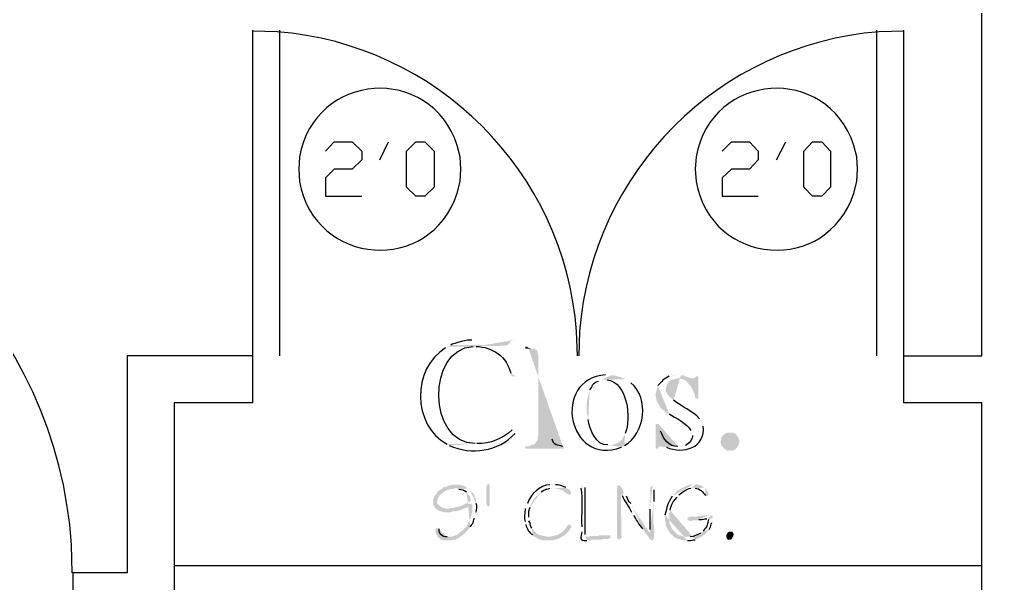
# Model space of a CAD drawing. Header units: inches. Extents: x -167 to 6071, y -6287 to -2731.
# Drawn here: x 1468.5 to 1541.8, y -5731.3 to -5689.8 of the extents above; entities that cross this region are included whole.
import ezdxf

# ---------------------------------------------------------------- set-up
doc = ezdxf.new("R2010")
doc.units = ezdxf.units.IN
doc.header["$LTSCALE"] = 96
doc.header["$MEASUREMENT"] = 0
doc.layers.add('PDF_Geometry', color=7, linetype='Continuous', true_color=0x4a4a4a)
doc.layers.add('PDF_Solid Fills', color=7, linetype='Continuous')

msp = doc.modelspace()

# ---------------------------------------------------------------- hatches: boundary and pattern name
at = {"layer": 'PDF_Solid Fills', "transparency": 33554559}
h = msp.add_hatch(color=256, dxfattribs=at)
h.paths.add_polyline_path([(1504.97, -5713.429), (1504.703, -5713.429), (1504.703, -5713.482), (1504.597, -5713.695), (1504.437, -5713.802), (1504.223, -5713.855), (1500.063, -5713.909), (1502.143, -5713.909)], flags=0)
h.paths.add_polyline_path([(1504.703, -5715.882), (1504.757, -5716.095), (1505.077, -5716.095)], flags=0)
h = msp.add_hatch(color=256, dxfattribs=at)
h.paths.add_polyline_path([(1501.983, -5713.429), (1501.823, -5713.429)], flags=0)
h.paths.add_polyline_path([(1500.277, -5713.802), (1500.063, -5713.909), (1504.223, -5713.855), (1504.063, -5713.802)], flags=0)
h.paths.add_polyline_path([(1504.063, -5713.802, 0.003714), (1502.463, -5713.429)], flags=0)
h.paths.add_polyline_path([(1502.463, -5713.429), (1502.25, -5713.429)], flags=0)
h = msp.add_hatch(color=256, dxfattribs=at)
h.paths.add_polyline_path([(1507.69, -5713.322), (1507.583, -5713.375)], flags=0)
h.paths.add_polyline_path([(1505.93, -5713.855, 0.008193), (1507.583, -5713.375)], flags=0)
h.paths.add_polyline_path([(1505.93, -5713.855), (1505.77, -5713.909), (1506.197, -5714.069), (1506.41, -5714.069), (1506.623, -5714.175), (1506.677, -5714.335), (1506.73, -5714.602), (1506.73, -5720.522), (1506.677, -5720.575), (1506.677, -5720.789), (1506.57, -5720.949), (1506.463, -5721.109), (1506.25, -5721.162), (1506.037, -5721.269), (1505.77, -5721.269), (1505.77, -5721.429), (1508.597, -5721.429), (1508.597, -5721.269), (1508.543, -5721.269)], flags=0)
h.paths.add_polyline_path([(1507.743, -5720.735), (1507.69, -5720.522)], flags=0)
h = msp.add_hatch(color=256, dxfattribs=at)
h.paths.add_polyline_path([(1500.063, -5713.909), (1499.903, -5714.015)], flags=0)
h.paths.add_polyline_path([(1500.01, -5721.109), (1502.197, -5721.055), (1502.09, -5721.055)], flags=0)
h.paths.add_polyline_path([(1501.93, -5713.909), (1502.143, -5713.909)], flags=0)
h = msp.add_hatch(color=256, dxfattribs=at)
h.paths.add_polyline_path([(1511.797, -5715.989), (1511.69, -5715.989)], flags=0)
h.paths.add_polyline_path([(1512.863, -5721.322), (1513.077, -5721.215), (1511.957, -5721.215), (1511.85, -5721.162)], flags=0)
h.paths.add_polyline_path([(1510.41, -5719.295), (1510.357, -5719.029), (1510.303, -5718.815), (1510.303, -5718.015), (1510.357, -5717.749), (1510.517, -5717.109)], flags=0)
h.paths.add_polyline_path([(1511.157, -5716.469), (1511.37, -5716.362), (1511.583, -5716.362), (1513.183, -5716.309), (1512.97, -5716.255), (1512.757, -5716.149), (1512.543, -5716.095), (1512.33, -5716.042), (1512.063, -5716.042)], flags=0)
h = msp.add_hatch(color=256, dxfattribs=at)
h.paths.add_polyline_path([(1513.183, -5716.309), (1511.583, -5716.362), (1511.797, -5716.362)], flags=0)
h.paths.add_polyline_path([(1513.13, -5720.309), (1513.077, -5720.522), (1513.023, -5720.522), (1512.917, -5720.735), (1512.757, -5720.895), (1512.597, -5721.002), (1512.383, -5721.109), (1511.957, -5721.215), (1513.077, -5721.215)], flags=0)
h.paths.add_polyline_path([(1513.557, -5716.575), (1513.343, -5716.415)], flags=0)
h = msp.add_hatch(color=256, dxfattribs=at)
h.paths.add_polyline_path([(1516.97, -5715.989), (1516.863, -5715.989), (1516.597, -5716.042), (1516.383, -5716.095)], flags=0)
h.paths.add_polyline_path([(1515.53, -5716.789), (1515.477, -5717.002), (1515.37, -5717.429), (1515.37, -5717.482), (1515.423, -5717.695), (1515.423, -5717.855), (1515.53, -5718.069), (1515.637, -5718.229), (1515.743, -5718.442), (1515.957, -5718.602), (1516.117, -5718.762), (1516.383, -5718.869)], flags=0)
h.paths.add_polyline_path([(1517.983, -5720.095), (1518.037, -5720.255), (1518.09, -5720.469)], flags=0)
h.paths.add_polyline_path([(1517.557, -5721.215), (1517.343, -5721.269), (1515.797, -5721.269), (1515.957, -5721.322), (1516.17, -5721.322)], flags=0)
h.paths.add_polyline_path([(1518.89, -5719.775), (1518.837, -5719.615), (1518.73, -5719.402), (1518.623, -5719.242)], flags=0)
h.paths.add_polyline_path([(1516.703, -5717.855), (1516.49, -5717.695), (1516.33, -5717.535), (1516.223, -5717.375), (1516.117, -5717.215), (1516.117, -5717.055), (1516.17, -5716.842), (1516.223, -5716.682), (1516.383, -5716.469), (1516.597, -5716.362), (1517.023, -5716.255), (1518.143, -5716.255), (1517.983, -5716.255), (1517.717, -5716.149), (1517.663, -5716.149), (1517.45, -5716.042), (1517.237, -5716.042)], flags=0)
for points in [[(1518.517, -5716.095), (1518.357, -5716.095), (1518.357, -5716.149), (1518.143, -5716.255), (1517.023, -5716.255), (1517.13, -5716.309), (1517.343, -5716.309), (1517.503, -5716.362), (1517.663, -5716.469), (1517.77, -5716.629), (1517.93, -5716.789), (1518.037, -5716.949), (1518.143, -5717.162), (1518.25, -5717.429), (1518.303, -5717.749), (1518.517, -5717.749)], [(1521.557, -5720.895), (1521.503, -5721.109), (1521.397, -5721.322), (1521.183, -5721.535), (1520.97, -5721.589), (1520.65, -5721.589), (1520.437, -5721.429), (1520.383, -5721.375), (1520.223, -5721.215), (1520.17, -5721.002), (1520.17, -5720.895), (1520.223, -5720.682), (1520.33, -5720.469), (1520.383, -5720.415), (1520.543, -5720.309), (1520.757, -5720.255), (1521.077, -5720.255), (1521.29, -5720.362), (1521.343, -5720.415), (1521.45, -5720.575), (1521.557, -5720.842)], [(1500.65, -5724.095), (1500.383, -5724.095), (1500.277, -5724.149), (1500.17, -5724.149), (1500.063, -5724.202), (1499.957, -5724.255), (1499.797, -5724.255), (1499.69, -5724.362), (1499.583, -5724.415), (1499.53, -5724.469), (1499.423, -5724.522), (1499.317, -5724.629), (1499.263, -5724.682), (1499.21, -5724.789), (1499.103, -5724.895), (1499.05, -5725.002), (1498.997, -5725.162), (1498.997, -5725.535), (1499.05, -5725.642), (1499.103, -5725.749), (1499.157, -5725.855), (1500.063, -5725.855), (1499.903, -5725.855), (1499.797, -5725.802), (1499.69, -5725.802), (1499.583, -5725.749), (1499.477, -5725.695), (1499.423, -5725.642), (1499.317, -5725.535), (1499.263, -5725.429), (1499.263, -5725.322), (1499.317, -5725.215), (1499.317, -5725.109), (1499.423, -5724.949), (1499.477, -5724.842), (1499.583, -5724.789), (1499.69, -5724.682), (1499.797, -5724.629), (1499.85, -5724.575), (1500.063, -5724.469), (1500.17, -5724.469), (1500.277, -5724.415), (1500.437, -5724.415), (1500.543, -5724.362), (1501.557, -5724.362), (1501.45, -5724.309), (1501.397, -5724.255), (1501.29, -5724.202), (1501.183, -5724.149), (1501.023, -5724.149), (1500.917, -5724.095), (1500.81, -5724.095)], [(1503.157, -5724.309), (1503.157, -5725.642), (1503.05, -5725.695), (1502.943, -5725.642), (1502.943, -5725.535), (1502.89, -5725.482), (1502.89, -5724.309), (1502.943, -5724.149), (1502.943, -5724.095), (1503.05, -5724.042), (1503.157, -5724.095)], [(1508.81, -5724.362), (1507.797, -5724.362), (1508.063, -5724.362), (1508.17, -5724.415), (1508.277, -5724.415), (1508.33, -5724.469), (1508.437, -5724.469), (1508.543, -5724.522), (1508.65, -5724.629), (1508.757, -5724.682), (1508.81, -5724.735), (1508.917, -5724.789), (1509.023, -5724.842), (1509.13, -5724.789), (1509.13, -5724.629), (1509.077, -5724.522), (1509.023, -5724.469), (1508.917, -5724.415)], [(1512.65, -5724.149), (1512.543, -5724.202), (1512.543, -5727.989), (1512.597, -5728.095), (1512.703, -5728.149), (1512.81, -5728.095), (1512.81, -5728.042), (1512.863, -5727.935), (1512.81, -5724.735), (1513.023, -5724.629), (1512.97, -5724.522), (1512.863, -5724.309), (1512.81, -5724.255), (1512.757, -5724.149)], [(1501.397, -5725.482), (1501.183, -5725.589), (1501.077, -5725.642), (1500.97, -5725.695), (1500.863, -5725.695), (1500.757, -5725.749), (1500.65, -5725.749), (1500.49, -5725.802), (1500.277, -5725.802), (1500.17, -5725.855), (1499.157, -5725.855), (1499.263, -5725.909), (1499.317, -5725.962), (1499.53, -5726.069), (1499.637, -5726.069), (1499.743, -5726.122), (1500.277, -5726.122), (1500.383, -5726.069), (1500.65, -5726.069), (1500.757, -5726.015), (1500.863, -5726.015), (1500.97, -5725.962), (1501.023, -5725.962), (1501.13, -5725.909), (1501.343, -5725.802), (1501.45, -5725.802), (1501.557, -5725.695), (1501.77, -5725.589), (1501.823, -5725.535)], [(1509.023, -5727.029), (1508.917, -5727.082), (1508.81, -5727.189), (1508.703, -5727.402), (1508.597, -5727.455), (1508.597, -5727.509), (1508.49, -5727.562), (1508.383, -5727.669), (1508.277, -5727.722), (1508.17, -5727.775), (1508.063, -5727.829), (1507.957, -5727.829), (1507.85, -5727.882), (1507.743, -5727.882), (1507.583, -5727.935), (1506.463, -5727.935), (1506.57, -5727.989), (1506.677, -5728.042), (1506.73, -5728.095), (1506.89, -5728.149), (1506.997, -5728.149), (1507.103, -5728.202), (1507.797, -5728.202), (1507.903, -5728.149), (1508.01, -5728.149), (1508.117, -5728.095), (1508.223, -5728.095), (1508.277, -5728.042), (1508.383, -5727.989), (1508.49, -5727.935), (1508.543, -5727.882), (1508.65, -5727.829), (1508.757, -5727.722), (1508.863, -5727.615), (1508.917, -5727.562), (1509.023, -5727.455), (1509.077, -5727.349), (1509.13, -5727.295), (1509.183, -5727.189), (1509.13, -5727.082)], [(1520.81, -5728.149), (1520.703, -5728.149), (1520.65, -5728.095), (1520.597, -5727.989), (1520.597, -5727.775), (1520.65, -5727.669), (1520.757, -5727.562), (1521.023, -5727.562), (1521.077, -5727.615), (1521.13, -5727.722), (1521.13, -5727.775), (1521.077, -5727.935), (1521.023, -5727.989), (1521.023, -5728.042), (1520.917, -5728.149)], [(1511.85, -5727.829), (1511.21, -5727.829), (1511.157, -5727.882), (1510.57, -5727.882), (1510.463, -5727.935), (1510.197, -5727.935), (1512.063, -5727.935), (1512.01, -5727.829), (1511.957, -5727.829)]]:
    msp.add_hatch(color=256, dxfattribs=at).paths.add_polyline_path(points)
h = msp.add_hatch(color=256, dxfattribs=at)
h.paths.add_polyline_path([(1505.023, -5719.882), (1504.81, -5720.042)], flags=0)
h.paths.add_polyline_path([(1502.197, -5721.055), (1500.01, -5721.109), (1500.17, -5721.215)], flags=0)
h.paths.add_polyline_path([(1505.023, -5720.309), (1505.237, -5720.149)], flags=0)
h = msp.add_hatch(color=256, dxfattribs=at)
h.paths.add_polyline_path([(1515.583, -5719.615), (1515.37, -5719.615), (1515.37, -5721.429), (1515.53, -5721.429), (1515.583, -5721.322), (1515.797, -5721.269), (1517.077, -5721.269), (1517.023, -5721.269)], flags=0)
h.paths.add_polyline_path([(1515.743, -5720.149), (1515.637, -5719.882)], flags=0)
h = msp.add_hatch(color=256, dxfattribs=at)
h.paths.add_polyline_path([(1501.557, -5724.362), (1500.65, -5724.362), (1500.757, -5724.362), (1500.863, -5724.415)], flags=0)
h.paths.add_polyline_path([(1501.45, -5724.629), (1501.503, -5724.682), (1501.557, -5724.789), (1501.663, -5724.895), (1501.717, -5725.002), (1501.717, -5725.109), (1501.77, -5725.215), (1501.717, -5725.322), (1501.61, -5725.375), (1501.503, -5725.429), (1501.397, -5725.482), (1501.823, -5725.535), (1501.877, -5725.535), (1501.877, -5726.069), (1501.823, -5726.175), (1501.823, -5726.335), (1501.77, -5726.442), (1501.77, -5726.549), (1501.717, -5726.655), (1501.663, -5726.709), (1501.503, -5727.029), (1501.45, -5727.135), (1501.397, -5727.242), (1501.29, -5727.295), (1501.237, -5727.402), (1501.13, -5727.509), (1500.917, -5727.615), (1500.863, -5727.722), (1500.757, -5727.775), (1500.65, -5727.829), (1500.597, -5727.829), (1500.383, -5727.935), (1500.01, -5727.935), (1500.917, -5727.989), (1500.97, -5727.935), (1501.077, -5727.882), (1501.13, -5727.829), (1501.237, -5727.722), (1501.343, -5727.669), (1501.397, -5727.562), (1501.503, -5727.509), (1501.557, -5727.402), (1501.663, -5727.295), (1501.717, -5727.189)], flags=0)
h.paths.add_polyline_path([(1502.037, -5726.549), (1502.09, -5726.495), (1502.09, -5726.389), (1502.143, -5726.282), (1502.143, -5726.122)], flags=0)
h.paths.add_polyline_path([(1502.143, -5725.482), (1502.143, -5725.215), (1502.037, -5725.002), (1502.037, -5724.895), (1501.983, -5724.789), (1501.93, -5724.735), (1501.823, -5724.629), (1501.77, -5724.575), (1501.717, -5724.522), (1501.663, -5724.415)], flags=0)
h = msp.add_hatch(color=256, dxfattribs=at)
h.paths.add_polyline_path([(1507.797, -5724.042), (1507.69, -5724.042), (1507.583, -5724.095)], flags=0)
h.paths.add_polyline_path([(1505.93, -5725.482), (1505.877, -5725.589), (1505.823, -5725.695), (1505.77, -5725.855)], flags=0)
h.paths.add_polyline_path([(1505.77, -5726.815), (1505.77, -5726.922), (1505.823, -5727.029)], flags=0)
h.paths.add_polyline_path([(1506.303, -5727.775), (1506.357, -5727.882), (1506.463, -5727.935), (1507.477, -5727.935), (1507.37, -5727.935), (1507.21, -5727.882), (1507.103, -5727.882), (1506.997, -5727.829), (1506.89, -5727.829), (1506.783, -5727.775), (1506.677, -5727.722), (1506.623, -5727.669), (1506.517, -5727.562), (1506.41, -5727.509), (1506.41, -5727.455), (1506.303, -5727.349), (1506.25, -5727.295)], flags=0)
h.paths.add_polyline_path([(1506.037, -5726.762), (1506.037, -5726.495)], flags=0)
h.paths.add_polyline_path([(1506.143, -5725.749), (1506.143, -5725.642), (1506.197, -5725.535), (1506.303, -5725.322), (1506.41, -5725.215), (1506.517, -5725.002), (1506.57, -5724.949), (1506.677, -5724.895), (1506.73, -5724.789), (1506.837, -5724.682), (1506.943, -5724.629)], flags=0)
h.paths.add_polyline_path([(1507.583, -5724.362), (1508.81, -5724.362), (1508.757, -5724.309)], flags=0)
h.paths.add_polyline_path([(1508.01, -5724.095), (1507.903, -5724.042)], flags=0)
h = msp.add_hatch(color=256, dxfattribs=at)
h.paths.add_polyline_path([(1510.037, -5724.149), (1509.93, -5724.202), (1509.877, -5724.362)], flags=0)
h.paths.add_polyline_path([(1509.93, -5727.189), (1509.93, -5727.562)], flags=0)
h.paths.add_polyline_path([(1510.303, -5728.202), (1510.517, -5728.202), (1510.677, -5728.149), (1511.37, -5728.149), (1511.477, -5728.095), (1511.85, -5728.095), (1511.957, -5728.042), (1512.01, -5728.042), (1512.063, -5727.935), (1510.197, -5727.935), (1510.197, -5727.775)], flags=0)
h.paths.add_polyline_path([(1510.197, -5724.309), (1510.143, -5724.202)], flags=0)
h = msp.add_hatch(color=256, dxfattribs=at)
h.paths.add_polyline_path([(1513.023, -5724.629), (1512.81, -5724.735), (1512.81, -5724.789), (1512.917, -5724.895)], flags=0)
h.paths.add_polyline_path([(1513.61, -5726.122), (1513.663, -5726.229), (1513.77, -5726.335)], flags=0)
h.paths.add_polyline_path([(1514.41, -5727.349), (1514.517, -5727.509), (1514.623, -5727.669), (1514.943, -5727.669), (1514.89, -5727.562), (1514.837, -5727.509), (1514.783, -5727.402), (1514.73, -5727.295), (1514.623, -5727.242), (1514.463, -5726.922), (1514.357, -5726.815), (1514.303, -5726.709), (1514.25, -5726.602), (1514.143, -5726.495), (1514.09, -5726.389), (1514.037, -5726.282), (1513.983, -5726.282), (1513.93, -5726.175), (1513.877, -5726.069), (1513.823, -5726.015), (1513.77, -5725.909), (1513.717, -5725.802), (1513.557, -5725.482)], flags=0)
h.paths.add_polyline_path([(1513.237, -5724.949), (1513.13, -5724.735)], flags=0)
h = msp.add_hatch(color=256, dxfattribs=at)
h.paths.add_polyline_path([(1515.157, -5724.149), (1515.05, -5724.202), (1514.997, -5724.362), (1514.997, -5725.162), (1514.943, -5725.215), (1514.943, -5725.909)], flags=0)
h.paths.add_polyline_path([(1514.943, -5727.402), (1514.943, -5727.669), (1514.623, -5727.669), (1514.73, -5727.775), (1514.783, -5727.882), (1514.89, -5727.989), (1514.943, -5728.095), (1514.997, -5728.149), (1515.05, -5728.202), (1515.103, -5728.202), (1515.21, -5728.149), (1515.263, -5728.042), (1515.263, -5727.082), (1515.21, -5726.975), (1515.21, -5725.802), (1515.263, -5725.695), (1515.263, -5725.322)], flags=0)
h.paths.add_polyline_path([(1515.263, -5724.469), (1515.263, -5724.202)], flags=0)
h = msp.add_hatch(color=256, dxfattribs=at)
h.paths.add_polyline_path([(1518.197, -5724.042), (1518.143, -5724.042), (1518.037, -5724.095), (1517.823, -5724.095), (1517.717, -5724.149), (1517.61, -5724.202), (1517.397, -5724.309), (1517.29, -5724.362), (1517.237, -5724.362), (1517.13, -5724.469), (1517.023, -5724.522), (1516.917, -5724.575), (1516.863, -5724.682), (1516.757, -5724.789), (1516.703, -5724.842), (1516.597, -5724.949)], flags=0)
h.paths.add_polyline_path([(1516.063, -5726.335), (1516.063, -5726.709), (1516.117, -5726.815), (1516.117, -5727.082), (1516.17, -5727.189), (1516.33, -5727.509), (1516.383, -5727.562), (1516.437, -5727.669), (1516.543, -5727.775), (1516.65, -5727.829), (1516.703, -5727.935), (1516.81, -5727.989), (1516.917, -5728.042), (1517.023, -5728.095), (1517.13, -5728.095), (1517.343, -5728.202), (1517.717, -5728.202)], flags=0)
h.paths.add_polyline_path([(1518.303, -5728.149), (1518.41, -5728.095), (1518.517, -5728.042), (1518.623, -5727.989), (1518.73, -5727.935), (1517.45, -5727.935), (1517.343, -5727.882), (1517.237, -5727.829), (1517.13, -5727.829), (1517.023, -5727.775), (1516.917, -5727.722), (1516.863, -5727.615), (1516.757, -5727.562), (1516.703, -5727.509), (1516.65, -5727.402), (1516.597, -5727.349), (1516.543, -5727.242), (1516.437, -5727.029), (1516.383, -5726.922), (1516.383, -5726.175), (1516.437, -5726.069), (1516.437, -5725.962)], flags=0)
h.paths.add_polyline_path([(1516.97, -5725.002), (1517.023, -5724.949), (1517.077, -5724.842)], flags=0)
h.paths.add_polyline_path([(1517.983, -5724.362), (1518.09, -5724.362), (1518.197, -5724.309), (1518.943, -5724.309), (1518.89, -5724.255), (1518.783, -5724.202), (1518.677, -5724.149), (1518.57, -5724.095), (1518.463, -5724.095), (1518.357, -5724.042)], flags=0)
h = msp.add_hatch(color=256, dxfattribs=at)
h.paths.add_polyline_path([(1518.943, -5724.309), (1518.197, -5724.309), (1518.303, -5724.362)], flags=0)
h.paths.add_polyline_path([(1519.05, -5724.895), (1519.157, -5724.949), (1519.263, -5724.895), (1519.263, -5724.682), (1519.21, -5724.575), (1519.157, -5724.469), (1519.05, -5724.415)], flags=0)
h = msp.add_hatch(color=256, dxfattribs=at)
h.paths.add_polyline_path([(1519.423, -5726.282), (1518.837, -5726.389), (1518.57, -5726.389), (1518.463, -5726.442), (1517.983, -5726.442), (1517.877, -5726.495), (1517.77, -5726.495), (1517.717, -5726.602), (1517.77, -5726.709), (1517.823, -5726.709), (1517.93, -5726.762), (1518.037, -5726.762), (1518.143, -5726.709), (1518.463, -5726.709), (1518.57, -5726.655)], flags=0)
h.paths.add_polyline_path([(1519.157, -5726.602), (1519.263, -5726.602), (1519.583, -5726.549), (1519.583, -5726.442), (1519.53, -5726.335)], flags=0)
h = msp.add_hatch(color=256, dxfattribs=at)
h.paths.add_polyline_path([(1519.583, -5726.549), (1519.263, -5726.602), (1519.263, -5726.655)], flags=0)
h.paths.add_polyline_path([(1518.89, -5727.509), (1518.783, -5727.562), (1518.783, -5727.615), (1518.677, -5727.669)], flags=0)
h.paths.add_polyline_path([(1517.93, -5727.935), (1517.77, -5727.935), (1518.73, -5727.935), (1518.837, -5727.882), (1518.89, -5727.829), (1518.997, -5727.775), (1519.103, -5727.669), (1519.157, -5727.562), (1519.263, -5727.509), (1519.317, -5727.402)], flags=0)
h.paths.add_polyline_path([(1519.53, -5726.869), (1519.583, -5726.762), (1519.583, -5726.655)], flags=0)
h = msp.add_hatch(color=256, dxfattribs=at)
h.paths.add_polyline_path([(1499.263, -5727.242), (1499.21, -5727.295), (1499.157, -5727.349), (1499.157, -5727.615), (1499.21, -5727.722), (1499.263, -5727.829), (1499.317, -5727.935), (1499.37, -5727.989), (1499.477, -5728.042), (1499.53, -5728.149), (1499.637, -5728.149), (1499.743, -5728.202), (1500.33, -5728.202), (1500.437, -5728.149), (1500.597, -5728.149), (1500.703, -5728.095), (1500.81, -5728.042), (1500.917, -5727.989), (1500.01, -5727.935)], flags=0)
h.paths.add_polyline_path([(1499.423, -5727.349), (1499.37, -5727.242)], flags=0)

# ---------------------------------------------------------------- linework, layer by layer
at = {"layer": 'PDF_Geometry', "color": 7}
for points in [[(1533.663, -5714.602), (1539.423, -5714.602), (1539.423, -5581.109), (1396.917, -5581.109), (1396.917, -5714.602), (1436.437, -5714.602), (1436.437, -5730.602), (1440.437, -5730.602), (1440.437, -5734.069), (1436.437, -5734.069), (1436.437, -5738.069), (1432.917, -5738.069), (1432.917, -5734.069), (1398.89, -5734.069), (1398.89, -5778.069), (1432.917, -5778.069), (1432.917, -5774.069), (1436.437, -5774.069), (1436.437, -5841.162), (1439.263, -5843.989), (1436.757, -5846.442), (1416.97, -5866.229)], [(1485.663, -5714.602), (1476.437, -5714.602), (1476.437, -5730.602), (1472.437, -5730.602), (1472.437, -5734.069), (1476.437, -5734.069), (1476.437, -5745.589), (1542.89, -5745.589), (1542.89, -5581.109), (1692.437, -5581.109)], [(1485.663, -5690.602), (1485.663, -5714.602), (1485.663, -5718.069), (1479.903, -5718.069), (1479.903, -5742.069), (1539.423, -5742.069), (1539.423, -5718.069), (1533.663, -5718.069), (1533.663, -5714.602), (1533.663, -5690.602)], [(1487.69, -5714.602), (1487.69, -5690.602)], [(1531.69, -5714.602), (1531.69, -5690.602)]]:
    msp.add_lwpolyline(points, dxfattribs=at)
at = {"layer": 'PDF_Geometry'}
for points in [[(1509.61, -5714.602), (1509.557, -5712.789, 0.369309), (1487.477, -5690.709), (1485.663, -5690.655)], [(1533.663, -5690.655), (1531.85, -5690.709, 0.369037), (1509.77, -5712.789), (1509.717, -5714.602)], [(1472.383, -5730.602), (1472.33, -5728.522, 0.376196), (1442.517, -5698.709), (1440.437, -5698.655)]]:
    msp.add_lwpolyline(points, format="xyb", dxfattribs=at)
for points in [[(1491.05, -5699.509), (1491.69, -5698.815), (1493.023, -5698.815), (1493.717, -5699.509), (1493.717, -5700.149), (1493.023, -5700.842), (1491.69, -5700.842), (1491.05, -5701.482), (1491.05, -5702.815), (1493.717, -5702.815)], [(1495.05, -5700.149), (1495.69, -5698.815)], [(1520.277, -5699.509), (1520.97, -5698.815), (1522.303, -5698.815), (1522.943, -5699.509), (1522.943, -5700.149), (1522.303, -5700.842), (1520.97, -5700.842), (1520.277, -5701.482), (1520.277, -5702.815), (1522.943, -5702.815)], [(1524.277, -5700.149), (1524.97, -5698.815)], [(1500.757, -5702.602), (1500.97, -5701.749), (1501.023, -5700.842), (1500.97, -5699.935), (1500.757, -5699.082)], [(1529.983, -5702.602), (1530.197, -5701.749), (1530.25, -5700.842), (1530.197, -5699.935), (1529.983, -5699.082)], [(1489.13, -5699.935), (1489.077, -5700.842), (1489.13, -5701.749)], [(1518.357, -5699.935), (1518.303, -5700.842), (1518.357, -5701.749)], [(1539.423, -5730.069), (1479.903, -5730.069)]]:
    msp.add_lwpolyline(points, dxfattribs=at)
for points in [[(1497.717, -5702.815), (1497.023, -5702.175), (1497.023, -5699.509), (1497.717, -5698.815), (1498.357, -5698.815), (1499.05, -5699.509), (1499.05, -5702.175), (1498.357, -5702.815)], [(1526.943, -5702.815), (1526.303, -5702.175), (1526.303, -5699.509), (1526.943, -5698.815), (1527.637, -5698.815), (1528.277, -5699.509), (1528.277, -5702.175), (1527.637, -5702.815)]]:
    msp.add_lwpolyline(points, close=True, dxfattribs=at)
for points in [[(1500.757, -5699.082), (1498.779, -5693.07), (1490.274, -5693.636), (1489.13, -5699.935)], [(1529.983, -5699.082), (1528.008, -5693.073), (1519.503, -5693.632), (1518.357, -5699.935)], [(1489.13, -5701.749), (1490.272, -5708.044), (1498.776, -5708.618), (1500.757, -5702.602)], [(1518.357, -5701.749), (1519.501, -5708.047), (1528.006, -5708.615), (1529.983, -5702.602)], [(1501.823, -5713.429), (1501.602, -5713.391), (1500.47, -5713.668), (1500.277, -5713.802)], [(1499.903, -5714.015), (1497.406, -5715.513), (1497.418, -5719.711), (1500.01, -5721.109)], [(1502.09, -5721.055), (1498.555, -5721.055), (1498.488, -5714.079), (1501.93, -5713.909)], [(1502.143, -5713.909), (1503.354, -5713.911), (1504.439, -5714.679), (1504.703, -5715.882)], [(1511.69, -5715.989), (1507.668, -5716.293), (1508.888, -5722.828), (1512.863, -5721.322)], [(1510.517, -5717.109), (1510.788, -5716.805), (1510.68, -5716.591), (1511.157, -5716.469)], [(1511.797, -5716.362), (1513.289, -5716.495), (1513.608, -5719.259), (1513.13, -5720.309)], [(1513.077, -5721.215), (1514.614, -5720.309), (1514.936, -5717.757), (1513.557, -5716.575)], [(1516.383, -5716.095), (1515.975, -5716.253), (1515.84, -5716.503), (1515.53, -5716.789)], [(1518.623, -5719.242), (1518.114, -5718.629), (1517.236, -5718.344), (1516.703, -5717.855)], [(1511.85, -5721.162), (1510.969, -5721.229), (1510.514, -5720.005), (1510.41, -5719.295)], [(1516.383, -5718.869), (1516.815, -5719.159), (1517.697, -5719.582), (1517.983, -5720.095)], [(1504.81, -5720.042), (1504.073, -5720.729), (1503.214, -5721.088), (1502.197, -5721.055)], [(1517.023, -5721.269), (1516.338, -5721.329), (1515.962, -5720.696), (1515.743, -5720.149)], [(1516.17, -5721.322), (1517.434, -5721.887), (1519.07, -5721.354), (1518.89, -5719.775)], [(1500.17, -5721.215), (1501.802, -5721.926), (1503.806, -5721.663), (1505.023, -5720.309)], [(1508.543, -5721.269), (1508.129, -5721.172), (1507.871, -5721.223), (1507.743, -5720.735)], [(1518.09, -5720.469), (1518.121, -5720.775), (1517.795, -5721.071), (1517.557, -5721.215)], [(1500.863, -5724.415), (1501.062, -5724.443), (1501.299, -5724.475), (1501.45, -5724.629)], [(1507.583, -5724.095), (1506.832, -5724.145), (1506.173, -5724.79), (1505.93, -5725.482)], [(1506.943, -5724.629), (1507.342, -5724.385), (1507.149, -5724.476), (1507.583, -5724.362)], [(1508.757, -5724.309), (1508.545, -5724.192), (1508.25, -5724.059), (1508.01, -5724.095)], [(1509.877, -5724.362), (1509.994, -5725.168), (1509.899, -5726.331), (1509.93, -5727.189)], [(1510.197, -5727.775), (1510.197, -5726.62), (1510.197, -5725.464), (1510.197, -5724.309)], [(1515.263, -5725.322), (1515.263, -5725.038), (1515.263, -5724.753), (1515.263, -5724.469)], [(1517.077, -5724.842), (1517.344, -5724.651), (1517.644, -5724.399), (1517.983, -5724.362)], [(1518.303, -5724.362), (1518.639, -5724.349), (1518.87, -5724.653), (1519.05, -5724.895)], [(1512.917, -5724.895), (1513.063, -5725.33), (1513.426, -5725.706), (1513.61, -5726.122)], [(1513.557, -5725.482), (1513.355, -5725.308), (1513.323, -5725.202), (1513.237, -5724.949)], [(1516.597, -5724.949), (1516.182, -5725.574), (1516.253, -5725.635), (1516.063, -5726.335)], [(1516.437, -5725.962), (1516.672, -5725.298), (1516.499, -5725.572), (1516.97, -5725.002)], [(1502.143, -5726.122), (1502.154, -5725.919), (1502.28, -5725.68), (1502.143, -5725.482)], [(1505.77, -5725.855), (1505.77, -5726.167), (1505.626, -5726.511), (1505.77, -5726.815)], [(1506.037, -5726.495), (1506.054, -5726.034), (1505.974, -5726.169), (1506.143, -5725.749)], [(1514.943, -5725.909), (1514.943, -5726.407), (1514.943, -5726.904), (1514.943, -5727.402)], [(1501.717, -5727.189), (1501.98, -5726.789), (1501.888, -5727.023), (1502.037, -5726.549)], [(1506.25, -5727.295), (1506.015, -5726.879), (1506.272, -5727.18), (1506.037, -5726.762)], [(1513.77, -5726.335), (1513.917, -5726.63), (1514.191, -5727.115), (1514.41, -5727.349)], [(1518.57, -5726.655), (1518.965, -5726.685), (1518.897, -5726.603), (1519.157, -5726.602)], [(1519.263, -5726.655), (1519.19, -5727.263), (1519.161, -5727.101), (1518.89, -5727.509)], [(1500.01, -5727.935), (1499.673, -5727.941), (1499.36, -5727.736), (1499.423, -5727.349)], [(1505.823, -5727.029), (1505.85, -5727.329), (1506.064, -5727.627), (1506.303, -5727.775)], [(1509.93, -5727.562), (1509.879, -5727.952), (1509.707, -5728.281), (1510.303, -5728.202)], [(1519.317, -5727.402), (1519.511, -5727.069), (1519.428, -5727.11), (1519.53, -5726.869)], [(1517.717, -5728.202), (1518.176, -5728.231), (1518.022, -5728.167), (1518.303, -5728.149)], [(1518.677, -5727.669), (1518.43, -5727.796), (1518.21, -5727.921), (1517.93, -5727.935)]]:
    msp.add_open_spline(points, degree=3, dxfattribs=at)
at = {"layer": 'PDF_Solid Fills', "transparency": 33554559}
msp.add_solid([(1505.77, -5713.909), (1505.77, -5714.069), (1506.197, -5714.069)], dxfattribs=at)

doc.saveas('drawing.dxf')
